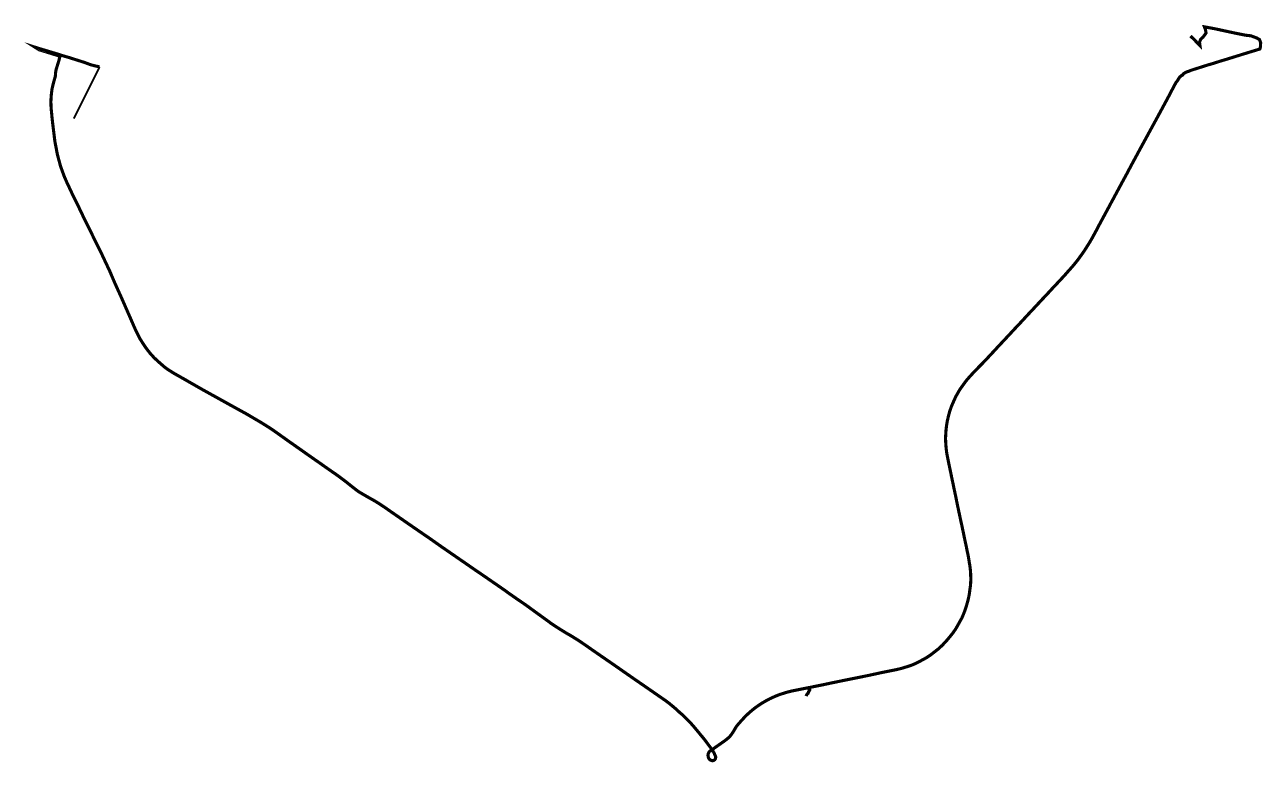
# Model space of a CAD drawing. Header units: metres. Extents: x 533696 to 549552, y 9418884 to 9428329.
import ezdxf

# ---------------------------------------------------------------- set-up
doc = ezdxf.new("R2010")
doc.units = ezdxf.units.M
doc.layers.add('EJE DREN ENACE', color=5, linetype='Continuous', lineweight=50)
doc.layers.add('RUTA DE TRANSPORTE BOTADERO', color=140, linetype='Continuous', lineweight=50)

msp = doc.modelspace()

# ---------------------------------------------------------------- linework, layer by layer
at = {"layer": 'EJE DREN ENACE', "const_width": 25}
msp.add_lwpolyline([(534655, 9427789), (534325, 9427128)], dxfattribs=at)
at = {"layer": 'RUTA DE TRANSPORTE BOTADERO', "const_width": 40}
msp.add_lwpolyline([(534655, 9427789), (534585, 9427805), (534563, 9427811), (534540, 9427817), (534457, 9427848), (534407, 9427863), (534405, 9427864), (534348, 9427882), (534253, 9427912), (534204, 9427926), (534135, 9427948), (533853, 9428033), (533828, 9428041), (533850, 9428027), (533879, 9428009), (533953, 9427986), (534002, 9427971), (534136, 9427929), (534139, 9427928), (534141, 9427926), (534143, 9427923), (534144, 9427920), (534144, 9427915), (534144, 9427910), (534134, 9427871), (534102, 9427768), (534098, 9427753), (534096, 9427744), (534092, 9427721), (534090, 9427696), (534088, 9427668), (534064, 9427583), (534045, 9427504), (534044, 9427495), (534035, 9427419), (534031, 9427342), (534034, 9427260), (534042, 9427180), (534045, 9427144), (534055, 9427056), (534061, 9427009), (534062, 9426999), (534066, 9426968), (534072, 9426919), (534082, 9426836), (534094, 9426775), (534102, 9426732), (534104, 9426719), (534115, 9426664), (534156, 9426513), (534198, 9426398), (534208, 9426373), (534239, 9426302), (534279, 9426218), (534318, 9426134), (534337, 9426097), (534346, 9426079), (534370, 9426031), (534392, 9425985), (534400, 9425968), (534465, 9425832), (534506, 9425749), (534517, 9425728), (534606, 9425547), (534613, 9425534), (534663, 9425434), (534697, 9425361), (534785, 9425174), (534842, 9425040), (534876, 9424964), (534900, 9424911), (534923, 9424861), (535048, 9424576), (535099, 9424458), (535114, 9424425), (535124, 9424404), (535143, 9424366), (535177, 9424300), (535211, 9424247), (535246, 9424194), (535301, 9424123), (535353, 9424065), (535424, 9424000), (535484, 9423948), (535528, 9423915), (535597, 9423871), (535740, 9423790), (535745, 9423787), (535974, 9423656), (535994, 9423645), (536297, 9423477), (536409, 9423415), (536449, 9423393), (536549, 9423338), (536623, 9423294), (536714, 9423241), (536715, 9423240), (536784, 9423198), (536826, 9423171), (536876, 9423138), (536960, 9423079), (536985, 9423061), (536989, 9423058), (537103, 9422977), (537149, 9422945), (537402, 9422767), (537440, 9422741), (537480, 9422713), (537602, 9422627), (537692, 9422565), (537721, 9422544), (537745, 9422526), (537780, 9422500), (537815, 9422473), (537858, 9422439), (537902, 9422404), (537925, 9422386), (537948, 9422368), (537972, 9422351), (537997, 9422335), (538092, 9422280), (538181, 9422230), (538209, 9422213), (538232, 9422199), (538263, 9422178), (538294, 9422158), (538302, 9422153), (538336, 9422129), (538360, 9422112), (538594, 9421950), (538604, 9421943), (538857, 9421769), (538865, 9421764), (538871, 9421760), (539057, 9421629), (539059, 9421628), (539359, 9421421), (539459, 9421352), (539575, 9421273), (539842, 9421089), (539894, 9421051), (539970, 9420998), (540020, 9420963), (540069, 9420930), (540106, 9420905), (540112, 9420900), (540120, 9420895), (540142, 9420879), (540260, 9420793), (540295, 9420768), (540383, 9420704), (540396, 9420695), (540410, 9420685), (540429, 9420670), (540473, 9420640), (540510, 9420616), (540541, 9420596), (540589, 9420566), (540638, 9420536), (540686, 9420509), (540709, 9420495), (540741, 9420475), (540780, 9420451), (540803, 9420436), (540832, 9420416), (540871, 9420390), (540948, 9420336), (541071, 9420251), (541164, 9420187), (541306, 9420089), (541350, 9420058), (541458, 9419983), (541467, 9419977), (541498, 9419955), (541648, 9419852), (541879, 9419692), (541891, 9419684), (541903, 9419676), (541913, 9419668), (541930, 9419656), (541947, 9419643), (541969, 9419625), (541991, 9419607), (542040, 9419566), (542091, 9419518), (542117, 9419497), (542142, 9419473), (542153, 9419462), (542167, 9419448), (542203, 9419413), (542237, 9419377), (542245, 9419367), (542268, 9419341), (542278, 9419329), (542311, 9419290), (542343, 9419251), (542370, 9419218), (542377, 9419210), (542410, 9419169), (542451, 9419114), (542469, 9419090), (542487, 9419066), (542497, 9419052), (542503, 9419042), (542517, 9419022), (542529, 9419002), (542535, 9418987), (542540, 9418974), (542545, 9418965), (542547, 9418960), (542548, 9418956), (542549, 9418951), (542549, 9418946), (542548, 9418940), (542547, 9418935), (542545, 9418930), (542543, 9418925), (542540, 9418920), (542536, 9418915), (542531, 9418911), (542526, 9418908), (542521, 9418906), (542515, 9418904), (542509, 9418904), (542502, 9418904), (542495, 9418906), (542488, 9418909), (542481, 9418912), (542475, 9418917), (542469, 9418922), (542464, 9418928), (542460, 9418934), (542457, 9418941), (542455, 9418948), (542453, 9418954), (542452, 9418961), (542451, 9418968), (542451, 9418975), (542452, 9418983), (542453, 9418990), (542456, 9418998), (542457, 9419002), (542459, 9419006), (542462, 9419011), (542465, 9419015), (542469, 9419020), (542475, 9419025), (542481, 9419030), (542577, 9419097), (542617, 9419125), (542673, 9419164), (542685, 9419174), (542697, 9419183), (542709, 9419194), (542718, 9419202), (542727, 9419211), (542736, 9419221), (542745, 9419232), (542753, 9419243), (542761, 9419255), (542771, 9419269), (542788, 9419298), (542800, 9419318), (542819, 9419349), (542848, 9419382), (542876, 9419414), (542910, 9419451), (542935, 9419477), (542957, 9419498), (542979, 9419518), (543002, 9419538), (543025, 9419557), (543054, 9419580), (543083, 9419601), (543113, 9419622), (543144, 9419642), (543176, 9419660), (543208, 9419679), (543241, 9419696), (543273, 9419711), (543305, 9419725), (543337, 9419739), (543372, 9419752), (543406, 9419763), (543442, 9419774), (543472, 9419783), (543503, 9419791), (543534, 9419798), (543565, 9419804), (543593, 9419810), (543730, 9419837), (543737, 9419829), (543745, 9419824), (543751, 9419821), (543753, 9419818), (543754, 9419814), (543754, 9419810), (543752, 9419803), (543747, 9419797), (543741, 9419789), (543737, 9419782), (543736, 9419775), (543734, 9419770), (543732, 9419765), (543725, 9419761), (543719, 9419754), (543715, 9419747), (543710, 9419738), (543707, 9419731), (543710, 9419738), (543715, 9419747), (543719, 9419754), (543725, 9419761), (543732, 9419765), (543734, 9419770), (543736, 9419775), (543737, 9419782), (543741, 9419789), (543747, 9419797), (543752, 9419803), (543754, 9419810), (543754, 9419814), (543753, 9419818), (543753, 9419818), (543751, 9419821), (543745, 9419824), (543737, 9419829), (543730, 9419837), (543746, 9419840), (543910, 9419873), (544041, 9419901), (544056, 9419904), (544080, 9419909), (544094, 9419912), (544257, 9419945), (544263, 9419946), (544361, 9419966), (544514, 9419997), (544693, 9420036), (544723, 9420042), (544805, 9420058), (544855, 9420068), (544902, 9420079), (544934, 9420087), (545012, 9420111), (545039, 9420120), (545062, 9420128), (545093, 9420141), (545124, 9420156), (545139, 9420163), (545209, 9420200), (545234, 9420214), (545243, 9420219), (545271, 9420237), (545293, 9420251), (545317, 9420269), (545371, 9420311), (545403, 9420336), (545413, 9420345), (545457, 9420386), (545462, 9420392), (545511, 9420445), (545554, 9420496), (545592, 9420544), (545600, 9420556), (545623, 9420589), (545641, 9420620), (545688, 9420704), (545703, 9420730), (545721, 9420773), (545739, 9420818), (545756, 9420868), (545769, 9420911), (545776, 9420937), (545782, 9420959), (545791, 9420997), (545802, 9421056), (545803, 9421070), (545808, 9421107), (545810, 9421119), (545813, 9421142), (545814, 9421159), (545816, 9421180), (545818, 9421219), (545816, 9421300), (545812, 9421351), (545811, 9421357), (545805, 9421408), (545804, 9421414), (545801, 9421429), (545800, 9421434), (545798, 9421445), (545794, 9421471), (545783, 9421537), (545773, 9421581), (545758, 9421658), (545746, 9421710), (545729, 9421792), (545726, 9421809), (545725, 9421814), (545715, 9421858), (545713, 9421866), (545712, 9421873), (545701, 9421926), (545692, 9421964), (545670, 9422070), (545668, 9422077), (545635, 9422234), (545634, 9422241), (545633, 9422244), (545628, 9422273), (545615, 9422332), (545609, 9422360), (545598, 9422413), (545595, 9422426), (545594, 9422433), (545569, 9422550), (545569, 9422553), (545547, 9422657), (545526, 9422760), (545519, 9422794), (545512, 9422828), (545507, 9422862), (545503, 9422897), (545500, 9422926), (545498, 9422955), (545496, 9422985), (545495, 9423014), (545495, 9423049), (545497, 9423083), (545499, 9423118), (545502, 9423153), (545505, 9423177), (545506, 9423187), (545511, 9423221), (545517, 9423255), (545525, 9423289), (545532, 9423319), (545540, 9423349), (545548, 9423378), (545557, 9423404), (545566, 9423431), (545570, 9423441), (545577, 9423457), (545587, 9423483), (545595, 9423499), (545599, 9423508), (545610, 9423532), (545621, 9423557), (545633, 9423580), (545646, 9423603), (545659, 9423625), (545672, 9423648), (545686, 9423669), (545708, 9423700), (545723, 9423721), (545727, 9423728), (545734, 9423736), (545738, 9423741), (545753, 9423762), (545770, 9423783), (545788, 9423804), (545806, 9423824), (545824, 9423844), (545850, 9423872), (545905, 9423929), (545926, 9423951), (545953, 9423978), (545961, 9423986), (546008, 9424034), (546021, 9424048), (546053, 9424083), (546097, 9424130), (546111, 9424145), (546116, 9424150), (546146, 9424183), (546169, 9424208), (546262, 9424307), (546273, 9424319), (546331, 9424381), (546380, 9424434), (546464, 9424523), (546467, 9424527), (546521, 9424585), (546528, 9424592), (546544, 9424609), (546555, 9424622), (546580, 9424648), (546624, 9424695), (546633, 9424705), (546705, 9424782), (546706, 9424784), (546784, 9424866), (546810, 9424894), (546866, 9424955), (546877, 9424966), (546920, 9425012), (546955, 9425050), (546978, 9425074), (547032, 9425133), (547037, 9425139), (547075, 9425182), (547083, 9425190), (547104, 9425215), (547108, 9425219), (547118, 9425230), (547143, 9425260), (547167, 9425290), (547190, 9425319), (547212, 9425349), (547234, 9425379), (547255, 9425409), (547262, 9425419), (547276, 9425439), (547287, 9425457), (547298, 9425473), (547302, 9425479), (547302, 9425479), (547305, 9425484), (547308, 9425490), (547319, 9425507), (547340, 9425541), (547350, 9425557), (547368, 9425590), (547376, 9425602), (547401, 9425649), (547424, 9425691), (547466, 9425771), (547574, 9425971), (547590, 9426000), (547604, 9426026), (547621, 9426059), (547640, 9426093), (547644, 9426100), (547645, 9426103), (547718, 9426238), (547741, 9426281), (547776, 9426346), (547783, 9426359), (547796, 9426381), (547827, 9426440), (547828, 9426442), (547869, 9426519), (547996, 9426754), (548213, 9427152), (548332, 9427372), (548356, 9427417), (548405, 9427511), (548430, 9427558), (548447, 9427588), (548450, 9427593), (548457, 9427600), (548466, 9427613), (548486, 9427646), (548490, 9427652), (548493, 9427657), (548496, 9427659), (548497, 9427661), (548503, 9427666), (548509, 9427671), (548517, 9427678), (548521, 9427679), (548525, 9427681), (548529, 9427683), (548532, 9427685), (548534, 9427688), (548537, 9427691), (548539, 9427695), (548540, 9427699), (548547, 9427704), (548552, 9427707), (548555, 9427709), (548561, 9427713), (548568, 9427718), (548575, 9427721), (548581, 9427723), (548587, 9427725), (548617, 9427735), (548624, 9427738), (548629, 9427740), (548630, 9427741), (548636, 9427744), (548684, 9427760), (548695, 9427763), (548771, 9427787), (548859, 9427815), (548882, 9427821), (548915, 9427831), (549019, 9427864), (549025, 9427865), (549032, 9427868), (549093, 9427886), (549177, 9427912), (549212, 9427923), (549237, 9427931), (549258, 9427937), (549298, 9427950), (549329, 9427959), (549374, 9427973), (549393, 9427979), (549443, 9427994), (549463, 9428000), (549521, 9428018), (549528, 9428041), (549532, 9428098), (549517, 9428139), (549480, 9428160), (549407, 9428187), (549344, 9428194), (549197, 9428223), (549072, 9428250), (548947, 9428277), (548811, 9428302), (548825, 9428265), (548832, 9428223), (548796, 9428173), (548762, 9428140), (548748, 9428104), (548754, 9428063), (548727, 9428090), (548675, 9428144), (548633, 9428184)], dxfattribs=at)

doc.saveas('drawing.dxf')
